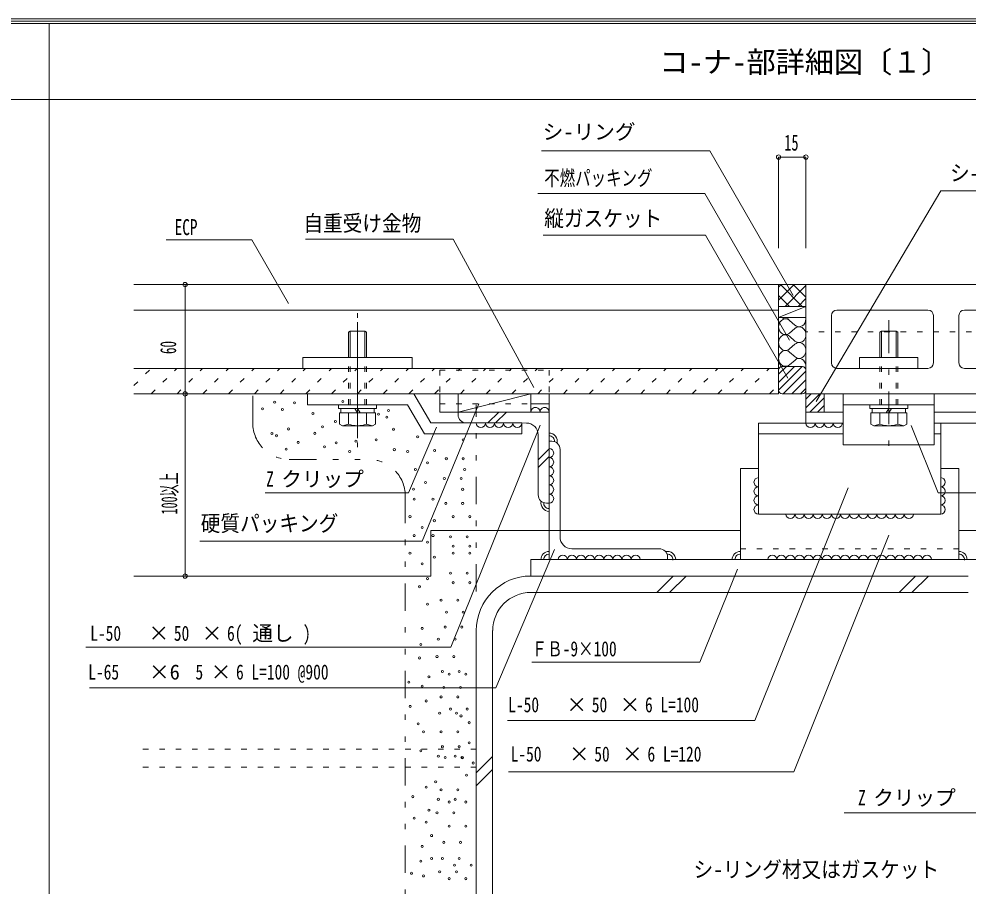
# Model space of a CAD drawing. Units: millimetres, scale not verified. Extents: x -1209 to 1209, y -852 to 852.
# Drawn here: x 391 to 913, y 376 to 852 of the extents above; entities that cross this region are included whole.
import ezdxf
from ezdxf.enums import TextEntityAlignment as Align

# ---------------------------------------------------------------- set-up
doc = ezdxf.new("R2010")
doc.units = ezdxf.units.MM
doc.header["$LTSCALE"] = 3
for name, pattern in [('USER1', [3, 1, -2]), ('USER4', [13, 6, -3, 1, -3]), ('USER6', [16, 5, -3, 1, -3, 1, -3])]:
    doc.linetypes.add(name, pattern=pattern)
for name, color, linetype, lineweight in [('0-1_0-0WAKU', 7, 'Continuous', 18), ('0-2_0-1AL', 5, 'Continuous', 18), ('0-3_0-2SUNPO', 7, 'Continuous', 18), ('0-4_0-3STEEL', 6, 'Continuous', 18), ('0-5_0-4KANAMONO', 6, 'Continuous', 18), ('0-6_0-5FUKUSIZA', 3, 'Continuous', 18), ('0-7_0-6HIFUKU', 4, 'Continuous', 18), ('0-8_0-7KUTAI', 6, 'Continuous', 18)]:
    doc.layers.add(name, color=color, linetype=linetype, lineweight=lineweight)
doc.styles.add('ＭＳ ゴシック', font='')
doc.styles.get('ＭＳ ゴシック').set_extended_font_data('MS Gothic')

msp = doc.modelspace()

# ---------------------------------------------------------------- linework, layer by layer
at = {"layer": '0-1_0-0WAKU'}
for p, q in [((-1209.414, 852.414), (1209.414, 852.414)), ((-1208.207, 851.207), (1208.207, 851.207)), ((-1207, 850), (1207, 850)), ((408, 850), (408, -799)), ((-1207, 808.159), (1207, 808.159))]:
    msp.add_line(p, q, dxfattribs=at)
at = {"layer": '0-2_0-1AL'}
for p, q in [((454.53, 706.621), (808.524, 706.621)), ((808.523, 706.604), (808.527, 646.604)), ((823.523, 706.605), (823.527, 646.605)), ((1087.524, 706.621), (823.524, 706.621)), ((454.53, 692.62), (808.524, 692.62)), ((837.524, 689.62), (837.524, 663.621)), ((890.524, 692.621), (840.524, 692.621)), ((893.524, 689.62), (893.524, 663.621)), ((907.524, 689.62), (907.524, 663.621)), ((953.524, 692.621), (910.524, 692.621)), ((454.53, 660.622), (808.524, 660.622)), ((840.524, 660.621), (890.524, 660.621)), ((910.524, 660.621), (953.524, 660.621)), ((454.53, 646.62), (808.524, 646.62)), ((823.524, 646.62), (1034.524, 646.62))]:
    msp.add_line(p, q, dxfattribs=at)
for centre, start, end in [((840.524, 689.62), 90, 180), ((890.524, 689.62), 0, 90), ((910.524, 689.62), 90, 180), ((840.524, 663.621), 180, 270), ((890.524, 663.621), 270, 0), ((910.524, 663.621), 180, 270)]:
    msp.add_arc(centre, 3, start, end, dxfattribs=at)
at = {"layer": '0-3_0-2SUNPO'}
for p, q in [((770.718, 780.082), (678.363, 780.082)), ((816.583, 700.642), (770.718, 780.082)), ((808.523, 776.621), (823.523, 776.621)), ((808.523, 776.621), (808.523, 726.621)), ((823.523, 776.621), (823.523, 726.621)), ((897.556, 758.162), (829.066, 642.336)), ((897.556, 758.162), (1062.4, 758.162)), ((519.297, 731.1), (472.259, 731.1)), ((539.427, 696.233), (519.297, 731.1)), ((629.793, 731.486), (548.706, 731.486)), ((674.062, 650.181), (629.793, 731.486)), ((679.246, 733.676), (768.362, 733.676)), ((813.666, 655.208), (768.362, 733.676)), ((482.61, 646.62), (482.61, 706.619)), ((482.61, 546.622), (482.61, 646.62)), ((620.673, 628.266), (605.255, 592.312)), ((677.537, 629.352), (628.545, 507.651)), ((881.218, 629.184), (896.081, 592.262)), ((846.744, 594.956), (795.389, 467.386)), ((605.255, 592.312), (526.555, 592.312)), ((997.574, 592.262), (896.081, 592.262)), ((869.072, 569.011), (816.796, 439.153)), ((785.891, 550.368), (765.364, 499.377)), ((628.545, 507.651), (428.197, 507.651)), ((765.364, 499.377), (672.991, 499.377)), ((795.389, 467.386), (659.649, 467.386)), ((816.796, 439.153), (660.135, 439.153)), ((991.991, 416.585), (844.524, 416.585))]:
    msp.add_line(p, q, dxfattribs=at)
at = {"layer": '0-3_0-2SUNPO', "linetype": 'USER4'}
msp.add_line((869.024, 687.003), (869.024, 616.478), dxfattribs=at)
at = {"layer": '0-3_0-2SUNPO'}
for points in [[(814.542, 676.177), (768.067, 756.674), (676.411, 756.674)], [(643.908, 641.123), (612.821, 565.766), (490.797, 565.766)], [(685.389, 561.184), (653.183, 485.227), (430.093, 485.227)]]:
    msp.add_lwpolyline(points, dxfattribs=at)
for centre, start, end in [((808.523, 776.621), 0, 180), ((808.523, 776.621), 180, 0), ((823.523, 776.621), 0, 180), ((823.523, 776.621), 180, 0), ((482.61, 706.62), 0, 180), ((482.61, 706.62), 180, 0), ((482.61, 646.62), 0, 180), ((482.61, 646.62), 0, 180), ((482.61, 646.62), 180, 0), ((482.61, 646.62), 180, 0), ((482.61, 546.622), 0, 180), ((482.61, 546.622), 180, 0)]:
    msp.add_arc(centre, 1.2, start, end, dxfattribs=at)
at = {"layer": '0-4_0-3STEEL', "linetype": 'USER1'}
for p, q in [((823.524, 646.62), (823.524, 680.621)), ((1076.526, 680.621), (823.524, 680.621)), ((787.526, 561.619), (907.526, 561.619))]:
    msp.add_line(p, q, dxfattribs=at)
at = {"layer": '0-4_0-3STEEL'}
for p, q in [((823.524, 646.62), (823.524, 630.62)), ((632.527, 635.123), (632.527, 636.623)), ((682.524, 636.623), (632.527, 636.623)), ((648.886, 630.623), (654.886, 636.623)), ((653.128, 630.623), (659.128, 636.623)), ((682.524, 636.623), (682.524, 586.621)), ((844.024, 636.62), (823.524, 636.62)), ((1032.528, 636.62), (894.025, 636.62)), ((637.026, 630.623), (670.026, 630.621)), ((844.024, 630.62), (797.524, 630.62)), ((797.524, 580.619), (797.524, 630.62)), ((1026.528, 630.62), (894.025, 630.62)), ((897.526, 580.619), (897.526, 630.62)), ((676.524, 624.121), (676.524, 591.121)), ((682.524, 620.623), (682.524, 555.622)), ((682.524, 620.623), (684.024, 620.623)), ((797.524, 624.62), (844.025, 624.62)), ((894.023, 624.62), (897.526, 624.62)), ((676.524, 610.397), (682.524, 616.397)), ((688.524, 616.123), (688.524, 568.123)), ((676.524, 606.155), (682.524, 612.155)), ((787.526, 555.619), (787.526, 605.62)), ((787.526, 605.62), (797.524, 605.62)), ((897.526, 605.62), (907.526, 605.62)), ((907.526, 555.619), (907.526, 605.62)), ((681.024, 586.621), (682.524, 586.621)), ((897.526, 580.619), (797.524, 580.619)), ((695.026, 561.621), (743.026, 561.621)), ((672.525, 555.619), (917.526, 555.619)), ((682.524, 555.622), (732.526, 555.622)), ((907.526, 555.619), (787.526, 555.619))]:
    msp.add_line(p, q, dxfattribs=at)
for centre, radius, start, end in [((637.026, 635.123), 4.5, 180, 270), ((670.026, 624.121), 6.5, 0, 90), ((684.024, 616.123), 4.5, 0, 90), ((681.024, 591.121), 4.5, 180, 270), ((695.026, 568.123), 6.5, 180, 270), ((743.026, 557.121), 4.5, 0, 90)]:
    msp.add_arc(centre, radius, start, end, dxfattribs=at)
at = {"layer": '0-5_0-4KANAMONO'}
for p, q in [((577.324, 688.349), (577.324, 690.983)), ((577.324, 622.249), (577.324, 686.009)), ((572.326, 666.623), (572.326, 680.545)), ((573.326, 666.623), (573.326, 681.121)), ((581.326, 681.121), (582.326, 680.545)), ((581.326, 666.623), (581.326, 681.121)), ((582.326, 666.623), (582.326, 680.545)), ((865.024, 681.119), (864.024, 680.543)), ((864.024, 666.621), (864.024, 680.543)), ((865.024, 681.119), (873.024, 681.119)), ((865.024, 666.621), (865.024, 681.119)), ((873.024, 681.119), (874.024, 680.543)), ((873.024, 666.621), (873.024, 681.119)), ((874.024, 666.621), (874.024, 680.543)), ((547.324, 660.623), (547.324, 666.623)), ((547.324, 666.623), (607.324, 666.623)), ((607.324, 660.623), (607.324, 666.623)), ((853.025, 666.621), (885.023, 666.621)), ((853.025, 666.621), (853.025, 660.621)), ((885.023, 666.621), (885.023, 660.621)), ((547.324, 660.623), (607.324, 660.623)), ((853.025, 660.621), (885.023, 660.621)), ((549.824, 646.621), (549.824, 640.621)), ((549.824, 646.621), (608.286, 646.621)), ((622.525, 646.621), (622.525, 636.623)), ((682.524, 646.621), (682.524, 636.623)), ((844.025, 646.621), (844.025, 618.622)), ((844.025, 646.621), (894.023, 646.621)), ((894.023, 646.621), (894.023, 618.622)), ((672.526, 641.123), (682.524, 641.123)), ((549.824, 640.621), (604.824, 640.621)), ((566.825, 638.621), (566.825, 640.621)), ((587.824, 638.621), (566.825, 638.621)), ((587.14, 636.121), (567.512, 636.121)), ((568.127, 636.121), (568.127, 638.621)), ((572.42, 629.947), (572.42, 636.121)), ((577.324, 636.121), (575.882, 638.621)), ((578.77, 636.121), (577.324, 638.621)), ((582.232, 629.947), (582.232, 636.121)), ((586.526, 636.121), (586.526, 638.621)), ((587.14, 630.026), (587.14, 636.121)), ((587.824, 638.621), (587.824, 640.621)), ((604.824, 640.621), (614.062, 624.623)), ((622.525, 636.623), (682.524, 636.623)), ((844.024, 636.62), (823.524, 636.62)), ((844.025, 640.621), (894.023, 640.621)), ((858.524, 638.623), (858.524, 640.621)), ((858.524, 640.621), (879.524, 640.621)), ((858.524, 638.623), (879.524, 638.623)), ((859.21, 636.121), (878.839, 636.121)), ((859.21, 630.025), (859.21, 636.121)), ((859.824, 636.121), (859.824, 638.623)), ((864.117, 629.947), (864.117, 636.121)), ((867.581, 636.121), (869.024, 638.623)), ((869.024, 636.121), (870.468, 638.623)), ((873.932, 629.947), (873.932, 636.121)), ((878.224, 636.121), (878.224, 638.623)), ((878.839, 630.025), (878.839, 636.121)), ((879.524, 638.623), (879.524, 640.621)), ((667.526, 630.623), (667.526, 624.623)), ((572.42, 629.945), (569.074, 629.119)), ((585.575, 629.123), (569.074, 629.123)), ((582.232, 629.945), (585.575, 629.119)), ((585.578, 629.119), (587.14, 630.023)), ((860.774, 629.122), (859.209, 630.025)), ((860.774, 629.122), (877.274, 629.122)), ((864.117, 629.947), (860.775, 629.122)), ((873.932, 629.947), (877.274, 629.122)), ((877.274, 629.122), (878.839, 630.025)), ((614.062, 624.623), (667.526, 624.623)), ((577.324, 617.279), (577.324, 619.909)), ((844.025, 618.622), (894.023, 618.622))]:
    msp.add_line(p, q, dxfattribs=at)
at = {"layer": '0-5_0-4KANAMONO', "linetype": 'USER1'}
for p, q in [((572.326, 640.621), (572.326, 666.623)), ((573.326, 640.621), (573.326, 666.623)), ((581.326, 640.621), (581.326, 666.623)), ((582.326, 640.621), (582.326, 666.623)), ((864.024, 640.621), (864.024, 666.621)), ((865.024, 640.621), (865.024, 666.621)), ((873.024, 640.621), (873.024, 666.621)), ((874.024, 640.621), (874.024, 666.621)), ((622.525, 659.621), (682.524, 659.621)), ((622.525, 659.621), (622.525, 646.621)), ((682.524, 659.621), (682.524, 646.621)), ((622.525, 641.123), (672.526, 641.123))]:
    msp.add_line(p, q, dxfattribs=at)
at = {"layer": '0-5_0-4KANAMONO'}
for points in [[(581.326, 681.121), (573.326, 681.121), (572.326, 680.543)], [(608.286, 646.621), (617.526, 630.623), (667.526, 630.623)], [(569.074, 629.123), (567.512, 630.026), (567.512, 636.121)], [(1032.524, 498.124), (1032.524, 636.62), (894.025, 636.62)]]:
    msp.add_lwpolyline(points, dxfattribs=at)
for centre in [(577.324, 644.123), (869.024, 644.122)]:
    msp.add_arc(centre, 15, 250.903, 289.09698, dxfattribs=at)
at = {"layer": '0-6_0-5FUKUSIZA'}
for p, q in [((808.523, 706.604), (823.524, 706.621)), ((808.523, 705.158), (809.971, 706.606)), ((808.523, 704.483), (808.524, 688.604)), ((808.524, 698.086), (817.05, 706.613)), ((809.545, 706.605), (821.547, 694.605)), ((812.113, 694.604), (823.523, 706.016)), ((816.608, 706.613), (823.523, 699.699)), ((823.523, 706.605), (823.524, 688.605)), ((808.523, 700.556), (814.476, 694.604)), ((819.184, 694.605), (823.523, 698.945)), ((823.524, 694.605), (808.524, 688.604)), ((808.524, 694.604), (823.524, 694.605)), ((823.524, 688.605), (808.524, 688.604)), ((817.525, 684.316), (814.524, 686.921)), ((817.525, 682.578), (814.525, 679.972)), ((817.525, 675.629), (814.525, 678.235)), ((817.525, 673.892), (814.525, 671.286)), ((817.526, 666.942), (814.525, 669.548)), ((817.526, 665.205), (814.526, 662.599)), ((808.524, 657.34), (812.797, 661.613)), ((808.524, 648.613), (808.524, 659.613)), ((808.526, 652.853), (817.287, 661.613)), ((808.527, 648.608), (821.532, 661.613)), ((821.703, 661.605), (810.344, 661.605)), ((811.013, 646.604), (823.523, 659.115)), ((823.524, 648.613), (823.524, 659.613)), ((815.75, 646.605), (823.523, 654.378)), ((632.527, 636.623), (672.526, 646.621)), ((632.527, 646.621), (632.527, 636.623)), ((632.527, 646.62), (672.526, 646.62)), ((672.526, 646.621), (672.526, 636.623)), ((810.524, 646.604), (821.525, 646.605)), ((820.486, 646.605), (823.523, 649.642)), ((833.524, 646.621), (823.524, 646.608)), ((823.524, 646.608), (823.524, 636.607)), ((823.524, 638.955), (831.174, 646.606)), ((823.524, 643.691), (826.438, 646.605)), ((833.524, 646.621), (833.524, 636.62)), ((825.681, 636.62), (833.524, 644.465)), ((672.526, 636.623), (632.527, 636.623)), ((833.524, 636.62), (823.524, 636.607)), ((829.926, 636.62), (833.524, 640.22))]:
    msp.add_line(p, q, dxfattribs=at)
at = {"layer": '0-6_0-5FUKUSIZA', "linetype": 'USER1'}
for p, q in [((454.53, 651.185), (463.967, 660.622)), ((464.108, 646.62), (478.109, 660.622)), ((478.25, 646.62), (492.251, 660.622)), ((492.392, 646.62), (506.393, 660.622)), ((506.534, 646.62), (520.536, 660.622)), ((520.676, 646.62), (534.678, 660.622)), ((534.818, 646.62), (548.82, 660.622)), ((548.96, 646.62), (562.962, 660.622)), ((563.103, 646.62), (577.104, 660.622)), ((577.245, 646.62), (591.246, 660.622)), ((591.387, 646.62), (605.388, 660.622)), ((605.529, 646.62), (619.53, 660.622)), ((619.671, 646.62), (633.672, 660.622)), ((633.813, 646.62), (647.814, 660.622)), ((647.955, 646.62), (661.956, 660.622)), ((662.097, 646.62), (676.098, 660.622)), ((676.239, 646.62), (690.241, 660.622)), ((690.381, 646.62), (704.383, 660.622)), ((704.523, 646.62), (718.525, 660.622)), ((718.665, 646.62), (732.667, 660.622)), ((732.807, 646.62), (746.809, 660.622)), ((746.95, 646.62), (760.951, 660.622)), ((761.092, 646.62), (775.093, 660.622)), ((775.234, 646.62), (789.235, 660.622)), ((789.376, 646.62), (803.377, 660.622)), ((803.518, 646.62), (808.524, 651.627))]:
    msp.add_line(p, q, dxfattribs=at)
at = {"layer": '0-6_0-5FUKUSIZA'}
for centre, radius, start, end in [((810.524, 659.613), 2, 95.14844, 180.00344), ((821.524, 659.613), 2, 0.00344, 84.85845), ((810.538, 648.618), 2.014, 180.16645, 269.61045), ((821.511, 648.619), 2.014, 270.39644, 359.84044), ((675.025, 636.624), 2.5, 0.00299, 180.00299), ((680.024, 636.624), 2.5, 0.00299, 180.00299), ((645.026, 630.623), 2.5, 179.99699, 359.99699), ((650.027, 630.624), 2.5, 179.99699, 359.99699), ((655.026, 630.623), 2.5, 179.99699, 359.99699), ((660.027, 630.623), 2.5, 179.99699, 359.99699), ((665.026, 630.623), 2.5, 179.99699, 359.99699), ((826.024, 630.62), 2.5, 180, 0), ((831.024, 630.62), 2.5, 180, 0), ((836.024, 630.62), 2.5, 180, 0), ((841.024, 630.62), 2.5, 180, 0), ((682.525, 620.623), 4.5, 346.62595, 90), ((682.525, 620.623), 3, 355.15099, 90), ((682.524, 614.121), 2.5, 270, 90), ((682.524, 609.122), 2.5, 270, 90), ((682.524, 604.121), 2.5, 270, 90), ((682.524, 599.122), 2.5, 270, 90), ((797.51, 598.119), 2.5, 90, 270), ((897.526, 598.119), 2.5, 270, 90), ((682.524, 594.121), 2.5, 270, 90), ((797.51, 593.119), 2.5, 90, 270), ((897.526, 593.119), 2.5, 270, 90), ((682.524, 589.122), 2.5, 270, 90), ((797.51, 588.119), 2.5, 90, 270), ((897.526, 588.119), 2.5, 270, 90), ((682.524, 586.621), 4.5, 166.62926, 270), ((682.524, 586.621), 3, 175.15099, 270), ((797.51, 583.119), 2.5, 90, 270), ((897.526, 583.119), 2.5, 270, 90), ((815.024, 580.619), 2.5, 180, 0), ((820.024, 580.619), 2.5, 180, 0), ((825.024, 580.619), 2.5, 180, 0), ((830.024, 580.619), 2.5, 180, 0), ((835.024, 580.619), 2.5, 180, 0), ((840.024, 580.619), 2.5, 180, 0), ((845.024, 580.619), 2.5, 180, 0), ((850.024, 580.619), 2.5, 180, 0), ((855.024, 580.619), 2.5, 180, 0), ((860.024, 580.619), 2.5, 180, 0), ((865.024, 580.619), 2.5, 180, 0), ((870.024, 580.619), 2.5, 180, 0), ((875.024, 580.619), 2.5, 180, 0), ((880.024, 580.619), 2.5, 180, 0), ((682.524, 555.622), 4.5, 89.99981, 180), ((682.524, 555.622), 3, 90, 180), ((690.026, 555.622), 2.5, 0, 180), ((695.026, 555.622), 2.5, 0, 180), ((700.026, 555.622), 2.5, 0, 180), ((705.026, 555.622), 2.5, 0, 180), ((710.026, 555.622), 2.5, 0, 180), ((715.026, 555.622), 2.5, 0, 180), ((720.026, 555.622), 2.5, 0, 180), ((725.026, 555.622), 2.5, 0, 180), ((730.026, 555.622), 2.5, 0, 180), ((747.526, 555.619), 4.5, 359.99981, 103.35311), ((747.526, 555.619), 3, 355.15099, 94.83788), ((787.526, 555.619), 4.5, 89.99981, 180), ((787.526, 555.619), 3, 85.15099, 180), ((805.024, 555.619), 2.5, 0, 180), ((810.024, 555.619), 2.5, 0, 180), ((815.024, 555.619), 2.5, 0, 180), ((820.024, 555.619), 2.5, 0, 180), ((825.024, 555.619), 2.5, 0, 180), ((830.024, 555.619), 2.5, 0, 180), ((835.024, 555.619), 2.5, 0, 180), ((840.024, 555.619), 2.5, 0, 180), ((845.024, 555.619), 2.5, 0, 180), ((850.024, 555.619), 2.5, 0, 180), ((855.024, 555.619), 2.5, 0, 180), ((860.024, 555.619), 2.5, 0, 180), ((865.024, 555.619), 2.5, 0, 180), ((870.024, 555.619), 2.5, 0, 180), ((875.024, 555.619), 2.5, 0, 180), ((880.024, 555.619), 2.5, 0, 180), ((885.024, 555.619), 2.5, 0, 180), ((890.024, 555.619), 2.5, 0, 180), ((907.526, 555.619), 4.5, 359.99981, 90), ((907.526, 555.619), 3, 355.15099, 90)]:
    msp.add_arc(centre, radius, start, end, dxfattribs=at)
for centre, start_param, end_param in [((812.274, 683.447), 5.6396793, 10.068284), ((812.274, 692.133), 2.5191759, 3.7640094), ((819.774, 687.79), 2.4980866, 4.712389), ((819.775, 679.104), 2.4980866, 6.9268151), ((812.275, 674.76), 5.6396793, 10.068284), ((819.775, 670.417), 2.4980866, 6.9268151), ((812.275, 666.074), 5.6396793, 10.068284), ((819.776, 661.731), 4.8103988, 6.9268151)]:
    msp.add_ellipse(centre, major_axis=(0, 4.343), ratio=0.863352, start_param=start_param, end_param=end_param, dxfattribs=at)
at = {"layer": '0-7_0-6HIFUKU', "linetype": 'USER6'}
for p, q in [((519.824, 630.596), (519.824, 646.595)), ((642.534, 538.04), (642.534, 640.621)), ((539.824, 610.596), (583.538, 610.596)), ((603.538, 590.596), (603.538, 267.62))]:
    msp.add_line(p, q, dxfattribs=at)
at = {"layer": '0-7_0-6HIFUKU'}
for centre in [(531.816, 642.04), (542.701, 641.746), (569.298, 642.478), (525.173, 638.349), (536.058, 638.055), (552.854, 635.864), (588.792, 635.42), (594.28, 637.467), (565.16, 631.454), (593.403, 633.807), (530.34, 624.811), (539.465, 627.33), (553.93, 624.942), (558.149, 628.509), (597.093, 627.164), (532.822, 623.639), (544.761, 619.975), (565.649, 619.681), (576.486, 620.608), (587.558, 621.346), (610.358, 623.054), (635.283, 621.346), (538.118, 616.284), (559.225, 617.587), (572.995, 615.03), (597.516, 615.99), (604.869, 614.987), (619.657, 615.547), (626.069, 611.012), (635.283, 611.012), (609.092, 605.107), (615.735, 608.798), (636.153, 605.059), (624.983, 600.166), (634.198, 600.166), (608.006, 594.261), (614.65, 597.952), (635.067, 594.212), (608.417, 588.8), (618.751, 588.8), (625.852, 586.5), (635.066, 586.5), (606.126, 579.205), (629.823, 579.205), (639.037, 579.205), (612.846, 573.3), (619.489, 576.99), (608.417, 568.8), (618.751, 568.8), (628.347, 568.133), (637.561, 568.133), (615.798, 565.18), (629.823, 562.966), (639.037, 562.966), (606.126, 559.205), (629.823, 559.205), (639.037, 559.205), (612.846, 553.3), (619.489, 556.99), (628.347, 548.133), (637.561, 548.133), (615.798, 545.18), (629.823, 542.966), (639.037, 542.966), (611.37, 540.752), (615.798, 531.156), (623.18, 533.37), (632.394, 533.37), (626.132, 526.727), (635.347, 526.727), (612.846, 517.87), (625.394, 518.608), (634.608, 518.608), (621.703, 511.965), (630.918, 511.965), (612.108, 509.012), (611.37, 501.631), (620.965, 502.369), (630.18, 502.369), (616.537, 491.297), (623.918, 494.25), (627.608, 492.774), (633.132, 494.25), (636.823, 492.774), (605.465, 488.345), (612.846, 486.131), (624.656, 485.393), (633.87, 485.393), (623.18, 480.226), (632.394, 480.226), (606.203, 475.059), (615.06, 478.011), (622.442, 471.368), (628.347, 473.583), (631.656, 471.368), (634.155, 469.796), (637.561, 473.583), (610.632, 465.463), (638.584, 466.105), (613.584, 461.034), (623.18, 461.034), (632.394, 461.034), (623.918, 452.915), (633.132, 452.915), (638.584, 455.033), (612.108, 450.701), (621.703, 447.748), (630.918, 447.748), (625.394, 447.01), (634.608, 447.01), (634.894, 446.914), (640.798, 443.962), (637.108, 437.318), (620.227, 433.628), (615.06, 430.675), (623.18, 429.199), (632.394, 429.199), (607.679, 425.509), (621.703, 424.032), (627.608, 422.556), (630.918, 424.032), (636.823, 422.556), (616.537, 418.127), (620.965, 416.651), (630.18, 416.651), (608.417, 413.699), (615.06, 411.484), (627.608, 409.27), (636.823, 409.27), (618.013, 404.103), (612.846, 398.198), (624.656, 400.412), (633.87, 400.412), (618.013, 391.555), (623.918, 391.555), (633.132, 391.555), (612.108, 390.079), (630.561, 387.864), (639.775, 387.864), (606.941, 383.436), (613.584, 381.959), (622.442, 384.174), (627.608, 380.483), (631.656, 384.174), (636.823, 380.483)]:
    msp.add_circle(centre, 0.567, dxfattribs=at)
at = {"layer": '0-7_0-6HIFUKU', "linetype": 'USER6'}
for centre, start, end in [((539.824, 630.596), 180, 270), ((583.538, 590.596), 0, 90)]:
    msp.add_arc(centre, 20, start, end, dxfattribs=at)
at = {"layer": '0-8_0-7KUTAI'}
for p, q in [((617.524, 571.622), (617.524, 546.622)), ((617.524, 571.622), (787.526, 571.622)), ((907.526, 571.622), (967.524, 571.622)), ((672.525, 555.619), (672.525, 546.619)), ((747.526, 557.121), (747.526, 555.619)), ((454.53, 546.622), (617.524, 546.622)), ((672.525, 546.622), (912.524, 546.622)), ((741.611, 537.622), (750.611, 546.622)), ((748.682, 537.622), (757.682, 546.622)), ((874.673, 537.622), (883.673, 546.622)), ((881.744, 537.622), (890.744, 546.622)), ((672.525, 537.622), (912.524, 537.622)), ((642.524, 516.622), (642.524, 276.622)), ((651.524, 516.622), (651.524, 276.622)), ((642.524, 438.535), (651.524, 447.534)), ((642.524, 431.464), (651.524, 440.464))]:
    msp.add_line(p, q, dxfattribs=at)
at = {"layer": '0-8_0-7KUTAI', "linetype": 'USER1'}
for p, q in [((642.524, 451.621), (454.53, 451.621)), ((642.524, 441.622), (454.53, 441.622))]:
    msp.add_line(p, q, dxfattribs=at)
at = {"layer": '0-8_0-7KUTAI'}
for radius in [30, 21]:
    msp.add_arc((672.525, 516.622), radius, 89.99998, 179.99998, dxfattribs=at)

# ---------------------------------------------------------------- texts
at = {"layer": '0-1_0-0WAKU', "style": 'ＭＳ ゴシック'}
msp.add_text('コ-ナ-部詳細図〔１〕', height=11.72, dxfattribs=at).set_placement((743.027, 819.409), align=Align.BOTTOM_LEFT)
at = {"layer": '0-3_0-2SUNPO', "style": 'ＭＳ ゴシック'}
for s, p in [('シ-リング', (678.984, 783.829)), ('クリップ', (535.501, 593.212)), ('×', (462.567, 508.55)), ('×', (491.772, 508.55)), ('通し', (519.585, 508.55)), ('×6', (462.857, 487.291)), ('×', (496.691, 487.291)), ('×', (692.049, 469.32)), ('×', (721.254, 469.32)), ('×', (693.402, 442.274)), ('×', (722.606, 442.274)), ('クリップ', (860.485, 418.269))]:
    msp.add_text(s, height=8.303, dxfattribs=at).set_placement(p, align=Align.BOTTOM_LEFT)
for s, height, width, p in [('15', 8.791, 0.65, (811.693, 777.521)), ('シ-リング材又はガスケット', 8.791, 0.9, (902.64, 760.893)), ('不燃パッキング', 8.303, 0.75, (679.819, 758.468)), ('自重受け金物', 8.791, 0.9, (547.607, 733.266)), ('縦ガスケット', 8.791, 0.9, (679.846, 735.908)), ('ECP', 8.798, 0.7, (476.897, 731.1)), ('Z', 8.303, 0.75, (527.155, 593.212)), ('硬質パッキング', 8.791, 0.9, (491.243, 568.489)), ('L-50', 8.303, 0.75, (430.572, 508.55)), ('50', 8.303, 0.75, (476.47, 508.55)), ('6(', 8.303, 0.75, (505.674, 508.55)), (')', 8.303, 0.75, (547.39, 508.55)), ('ＦＢ-9×100', 8.303, 0.75, (672.981, 500.018)), ('L-65', 8.303, 0.75, (429.471, 487.291)), ('5', 8.303, 0.75, (488.345, 487.291)), ('6 L=100 @900', 8.303, 0.75, (510.594, 487.291)), ('L-50', 8.303, 0.75, (660.054, 469.32)), ('50', 8.303, 0.75, (705.952, 469.32)), ('6 L=100', 8.303, 0.75, (735.156, 469.32)), ('L-50', 8.303, 0.75, (661.407, 442.274)), ('50', 8.303, 0.75, (707.304, 442.274)), ('6 L=120', 8.303, 0.75, (736.509, 442.274)), ('Z', 8.303, 0.75, (852.139, 418.269)), ('シ-リング材又はガスケット', 8.791, 0.9, (761.781, 378.515))]:
    msp.add_text(s, height=height, dxfattribs=dict(at, width=width)).set_placement(p, align=Align.BOTTOM_LEFT)
for s, width, p in [('60', 0.6, (480.378, 668.47)), ('100以上', 0.55, (480.942, 580.436))]:
    msp.add_text(s, height=8.791, rotation=90, dxfattribs=dict(at, width=width)).set_placement(p, align=Align.BOTTOM_LEFT)

doc.saveas('drawing.dxf')
